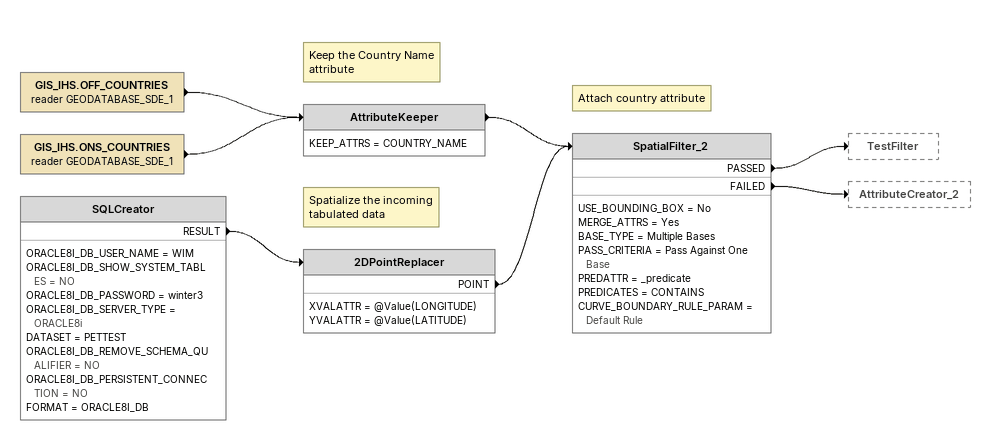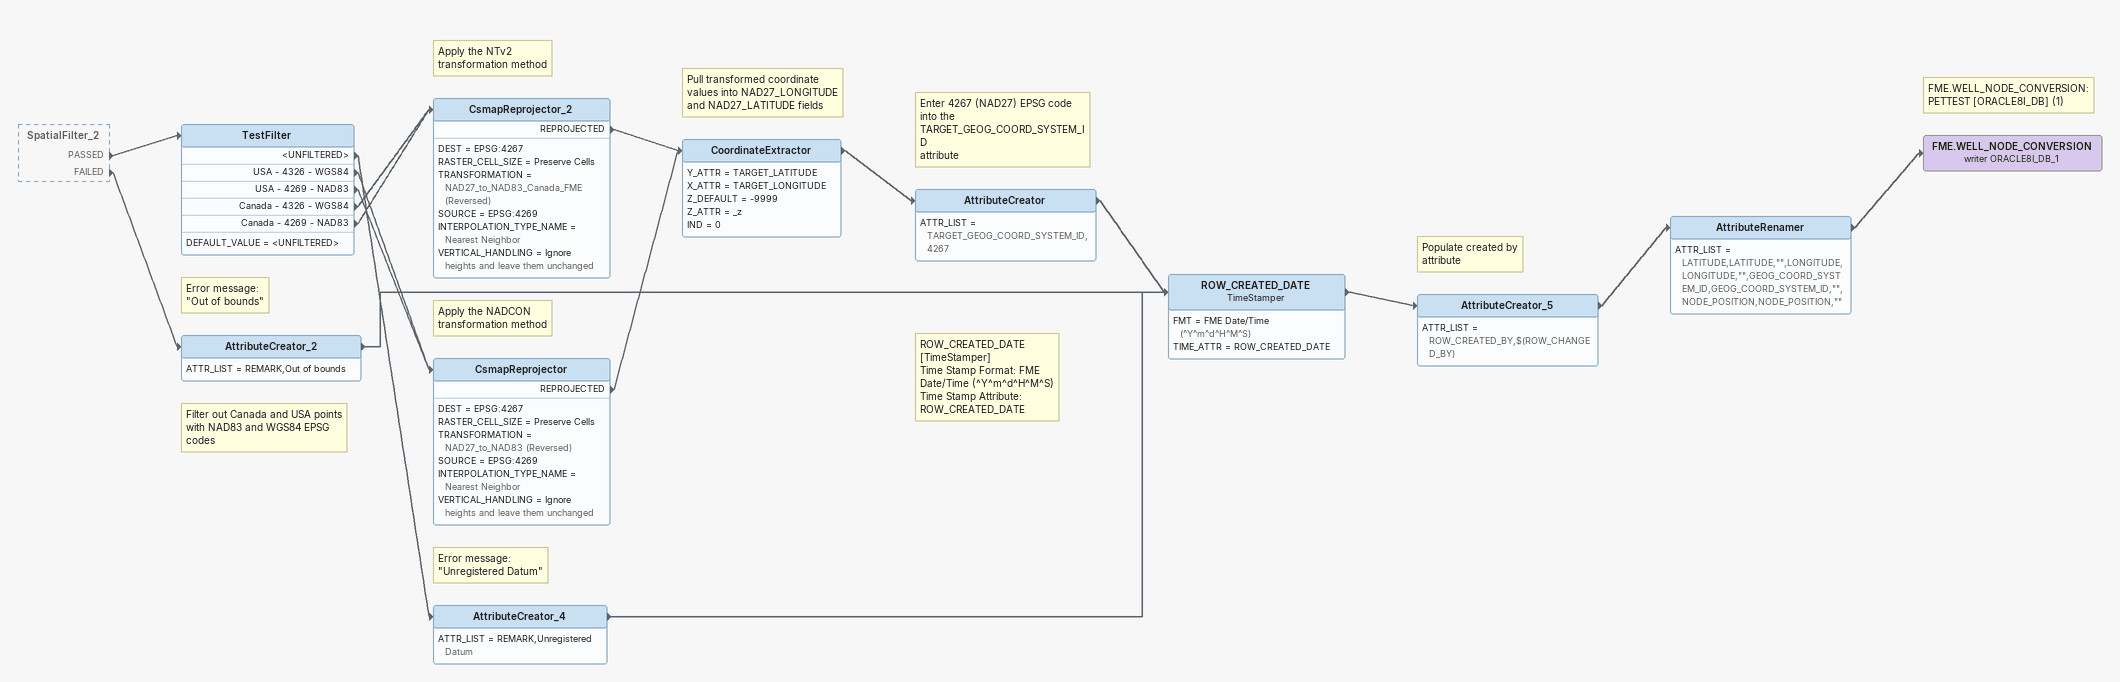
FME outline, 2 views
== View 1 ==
GIS_IHS.OFF_COUNTRIES (reader GEODATABASE_SDE_1)
    -> AttributeKeeper
GIS_IHS.ONS_COUNTRIES (reader GEODATABASE_SDE_1)
    -> AttributeKeeper
Note: Keep the Country Name / attribute
AttributeKeeper
    KEEP_ATTRS = COUNTRY_NAME
    -> SpatialFilter_2
SQLCreator
    ORACLE8I_DB_USER_NAME = WIM
    ORACLE8I_DB_SHOW_SYSTEM_TABLES = NO
    ORACLE8I_DB_PASSWORD = winter3
    ORACLE8I_DB_SERVER_TYPE = ORACLE8i
    DATASET = PETTEST
    ORACLE8I_DB_REMOVE_SCHEMA_QUALIFIER = NO
    ORACLE8I_DB_PERSISTENT_CONNECTION = NO
    FORMAT = ORACLE8I_DB
    RESULT -> 2DPointReplacer
Note: Spatialize the incoming / tabulated data
2DPointReplacer
    XVALATTR = @Value(LONGITUDE)
    YVALATTR = @Value(LATITUDE)
    POINT -> SpatialFilter_2
Note: Attach country attribute
SpatialFilter_2
    USE_BOUNDING_BOX = No
    MERGE_ATTRS = Yes
    BASE_TYPE = Multiple Bases
    PASS_CRITERIA = Pass Against One Base
    PREDATTR = _predicate
    PREDICATES = CONTAINS
    CURVE_BOUNDARY_RULE_PARAM = Default Rule
    PASSED -> TestFilter
    FAILED -> AttributeCreator_2

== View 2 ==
SpatialFilter_2 [outside]
    PASSED -> TestFilter
    FAILED -> AttributeCreator_2
Note: Filter out Canada and USA points / with NAD83 and WGS84 EPSG codes
TestFilter
    DEFAULT_VALUE = <UNFILTERED>
    <UNFILTERED> -> AttributeCreator_4
    USA - 4326 - WGS84 -> CsmapReprojector
    USA - 4269 - NAD83 -> CsmapReprojector
    Canada - 4326 - WGS84 -> CsmapReprojector_2
    Canada - 4269 - NAD83 -> CsmapReprojector_2
Note: Apply the NTv2 / transformation method
CsmapReprojector_2
    DEST = EPSG:4267
    RASTER_CELL_SIZE = Preserve Cells
    TRANSFORMATION = NAD27_to_NAD83_Canada_FME (Reversed)
    SOURCE = EPSG:4269
    INTERPOLATION_TYPE_NAME = Nearest Neighbor
    VERTICAL_HANDLING = Ignore heights and leave them unchanged
    REPROJECTED -> CoordinateExtractor
Note: Apply the NADCON / transformation method
CsmapReprojector
    DEST = EPSG:4267
    RASTER_CELL_SIZE = Preserve Cells
    TRANSFORMATION = NAD27_to_NAD83 (Reversed)
    SOURCE = EPSG:4269
    INTERPOLATION_TYPE_NAME = Nearest Neighbor
    VERTICAL_HANDLING = Ignore heights and leave them unchanged
    REPROJECTED -> CoordinateExtractor
Note: Pull transformed coordinate / values into NAD27_LONGITUDE / and NAD27_LATITUDE fields
CoordinateExtractor
    Y_ATTR = TARGET_LATITUDE
    X_ATTR = TARGET_LONGITUDE
    Z_DEFAULT = -9999
    Z_ATTR = _z
    IND = 0
    -> AttributeCreator
Note: Enter 4267 (NAD27) EPSG code / into the TARGET_GEOG_COORD_SYSTEM_ID / attribute
AttributeCreator
    ATTR_LIST = TARGET_GEOG_COORD_SYSTEM_ID,4267
    -> ROW_CREATED_DATE
Note: Error message: / "Unregistered Datum"
AttributeCreator_4
    ATTR_LIST = REMARK,Unregistered Datum
    -> ROW_CREATED_DATE
Note: Error message: / "Out of bounds"
AttributeCreator_2
    ATTR_LIST = REMARK,Out of bounds
    -> ROW_CREATED_DATE
Note: ROW_CREATED_DATE [TimeStamper] / Time Stamp Format: FME Date/Time (^Y^m^d^H^M^S) / Time Stamp Attribute: ROW_CREATED_DATE
ROW_CREATED_DATE: TimeStamper
    FMT = FME Date/Time (^Y^m^d^H^M^S)
    TIME_ATTR = ROW_CREATED_DATE
    -> AttributeCreator_5
Note: Populate created by / attribute
AttributeCreator_5
    ATTR_LIST = ROW_CREATED_BY,$(ROW_CHANGED_BY)
    -> AttributeRenamer
AttributeRenamer
    ATTR_LIST = LATITUDE,LATITUDE,"",LONGITUDE,LONGITUDE,"",GEOG_COORD_SYSTEM_ID,GEOG_COORD_SYSTEM_ID,"",NODE_POSITION,NODE_POSITION,""
    -> FME.WELL_NODE_CONVERSION (writer ORACLE8I_DB_1)
Note: FME.WELL_NODE_CONVERSION: PETTEST [ORACLE8I_DB] (1)
FME.WELL_NODE_CONVERSION (writer ORACLE8I_DB_1)
